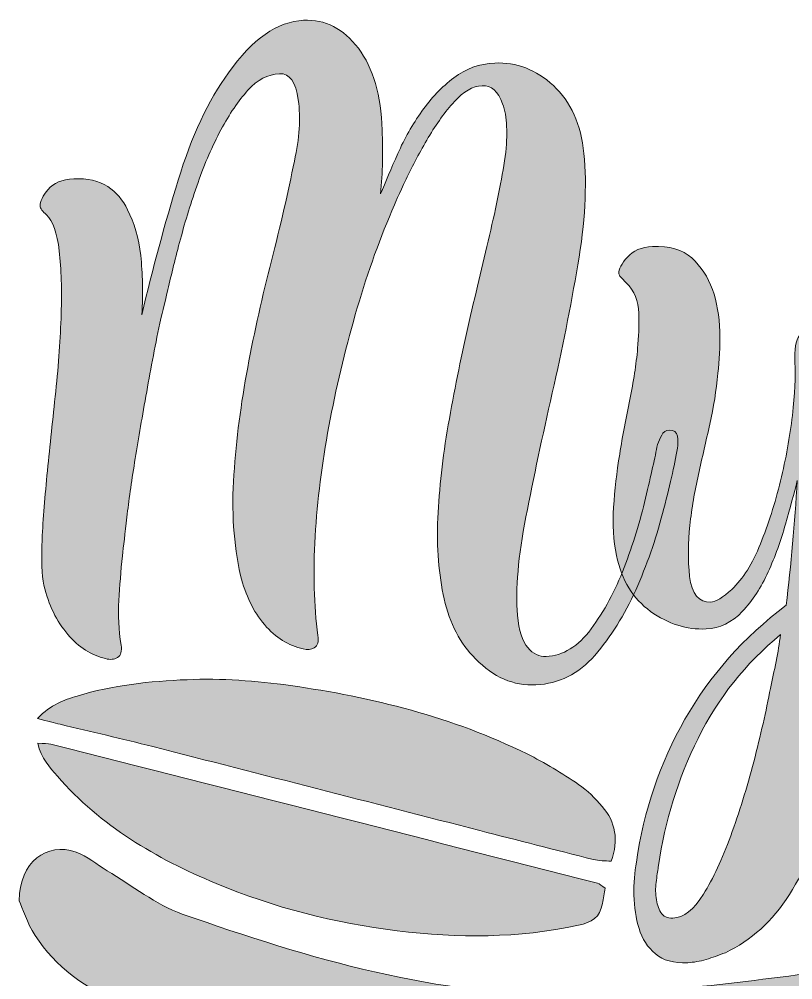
# Model space of a CAD drawing. Header units: inches. Extents: x 0.89 to 5.1, y -5.61 to -0.4.
# Drawn here: x 0.939 to 2.128, y -1.95 to -0.473 of the extents above; entities that cross this region are included whole.
import ezdxf

# ---------------------------------------------------------------- set-up
doc = ezdxf.new("R2010")
doc.units = ezdxf.units.IN
doc.header["$MEASUREMENT"] = 0
doc.layers.add('Layer 1', color=7, linetype='Continuous')

# ---------------------------------------------------------------- blocks, each defined once
blk = doc.blocks.new('block 5')
at = {"layer": 'Layer 1', "true_color": 0xffffff}
h = blk.add_hatch(color=7, dxfattribs=at)
h.dxf.hatch_style = 2
edge = h.paths.add_edge_path()
edge.add_spline(control_points=[(1.8073, -0.6799), (1.8121, -0.7295), (1.809, -0.7866), (1.7979, -0.8512), (1.7868, -0.9158), (1.7737, -0.9814), (1.7586, -1.048), (1.7434, -1.1146), (1.7299, -1.1782), (1.7181, -1.2387), (1.7062, -1.2992), (1.7019, -1.3495), (1.705, -1.3897), (1.7074, -1.4133), (1.7126, -1.43), (1.7209, -1.4396), (1.7291, -1.4493), (1.7385, -1.4539), (1.7492, -1.4534), (1.7752, -1.4521), (1.7984, -1.4378), (1.8184, -1.4107), (1.8385, -1.3836), (1.8553, -1.3521), (1.869, -1.3164), (1.8827, -1.2807), (1.8938, -1.245), (1.9021, -1.2096), (1.9104, -1.1741), (1.9165, -1.1468), (1.9203, -1.1275), (1.9225, -1.1227), (1.9246, -1.1178), (1.9268, -1.1129), (1.9289, -1.1081), (1.9329, -1.1055), (1.9389, -1.1052), (1.946, -1.1049), (1.95, -1.108), (1.9509, -1.1144), (1.9518, -1.1209), (1.9518, -1.1272), (1.9509, -1.1331), (1.9463, -1.1595), (1.9387, -1.1929), (1.9282, -1.2332), (1.9177, -1.2736), (1.9039, -1.3129), (1.8868, -1.3512), (1.8697, -1.3895), (1.8487, -1.4229), (1.824, -1.4515), (1.7992, -1.48), (1.7691, -1.4952), (1.7335, -1.4969), (1.6991, -1.4986), (1.6681, -1.4853), (1.6406, -1.4569), (1.6168, -1.4332), (1.6007, -1.4025), (1.5924, -1.3648), (1.584, -1.3272), (1.5807, -1.2858), (1.5827, -1.2405), (1.5846, -1.1952), (1.5899, -1.1474), (1.5988, -1.097), (1.6076, -1.0467), (1.6176, -0.9968), (1.6288, -0.9475), (1.6401, -0.8983), (1.6511, -0.851), (1.662, -0.8059), (1.6728, -0.7608), (1.6809, -0.7203), (1.6863, -0.6844), (1.6905, -0.6497), (1.6892, -0.6227), (1.6823, -0.6034), (1.6754, -0.5842), (1.6648, -0.5749), (1.6506, -0.5756), (1.6364, -0.5763), (1.6222, -0.5844), (1.6081, -0.6), (1.594, -0.6155), (1.5806, -0.634), (1.568, -0.6554), (1.5554, -0.6769), (1.544, -0.6982), (1.5338, -0.7195), (1.5235, -0.7409), (1.5163, -0.757), (1.5121, -0.7679), (1.4907, -0.8177), (1.472, -0.8709), (1.4558, -0.9276), (1.4395, -0.9842), (1.426, -1.0414), (1.4152, -1.0989), (1.4044, -1.1565), (1.3974, -1.2131), (1.3941, -1.2685), (1.3909, -1.3239), (1.3922, -1.3747), (1.3981, -1.4208), (1.3997, -1.4302), (1.398, -1.4365), (1.3928, -1.4397), (1.3876, -1.443), (1.3819, -1.4435), (1.3759, -1.4415), (1.3531, -1.4367), (1.3332, -1.4243), (1.3161, -1.4043), (1.2991, -1.3844), (1.2869, -1.3591), (1.2794, -1.3286), (1.2687, -1.2804), (1.2652, -1.2288), (1.2691, -1.1739), (1.2729, -1.1191), (1.28, -1.064), (1.2904, -1.0088), (1.3007, -0.9537), (1.3129, -0.8989), (1.3269, -0.8448), (1.3408, -0.7906), (1.3526, -0.7395), (1.3621, -0.6914), (1.3699, -0.6566), (1.3719, -0.6253), (1.3682, -0.5975), (1.3644, -0.5698), (1.3548, -0.5563), (1.3394, -0.5571), (1.3216, -0.5579), (1.3054, -0.5665), (1.2907, -0.5826), (1.2761, -0.5988), (1.2622, -0.6191), (1.2492, -0.6435), (1.2361, -0.668), (1.2244, -0.695), (1.214, -0.7246), (1.2035, -0.7543), (1.1946, -0.7833), (1.187, -0.8115), (1.1795, -0.8399), (1.1731, -0.8657), (1.1677, -0.8892), (1.1623, -0.9126), (1.1581, -0.9298), (1.1551, -0.9406), (1.1474, -0.979), (1.1404, -1.0165), (1.1339, -1.0531), (1.1273, -1.0897), (1.1216, -1.1236), (1.1166, -1.1547), (1.1116, -1.1859), (1.1076, -1.214), (1.1047, -1.2391), (1.1018, -1.2642), (1.0995, -1.2839), (1.0978, -1.2983), (1.0954, -1.3222), (1.0936, -1.3451), (1.0923, -1.3672), (1.091, -1.3893), (1.0921, -1.4121), (1.0957, -1.4357), (1.0973, -1.4452), (1.0956, -1.4514), (1.0904, -1.4547), (1.0852, -1.4579), (1.079, -1.4585), (1.0717, -1.4565), (1.0501, -1.4516), (1.0308, -1.4392), (1.0137, -1.4192), (0.9967, -1.3993), (0.9845, -1.374), (0.977, -1.3435), (0.9739, -1.3282), (0.973, -1.3047), (0.9744, -1.2732), (0.9758, -1.2416), (0.9786, -1.2064), (0.9826, -1.1676), (0.9866, -1.1287), (0.9908, -1.0881), (0.9953, -1.0457), (0.9997, -1.0033), (1.0025, -0.9636), (1.0037, -0.9267), (1.0048, -0.8898), (1.0039, -0.8574), (1.0007, -0.8297), (0.9975, -0.8019), (0.991, -0.7835), (0.981, -0.7744), (0.9748, -0.7688), (0.9716, -0.7642), (0.9714, -0.7607), (0.9711, -0.7535), (0.9751, -0.7451), (0.9835, -0.7351), (0.992, -0.7252), (1.0051, -0.7198), (1.0229, -0.7189), (1.0442, -0.7178), (1.0616, -0.7218), (1.0752, -0.7306), (1.0887, -0.7394), (1.0987, -0.7514), (1.1055, -0.7665), (1.1159, -0.7862), (1.1227, -0.8097), (1.1259, -0.8368), (1.129, -0.864), (1.1296, -0.8943), (1.1277, -0.9277), (1.1444, -0.8567), (1.1629, -0.7878), (1.1835, -0.7208), (1.2039, -0.6538), (1.2297, -0.5987), (1.2609, -0.5556), (1.2976, -0.5038), (1.336, -0.477), (1.3764, -0.475), (1.4096, -0.4733), (1.4376, -0.4877), (1.4605, -0.5181), (1.4834, -0.5485), (1.4956, -0.5904), (1.497, -0.6438), (1.4978, -0.6604), (1.498, -0.6767), (1.4977, -0.6928), (1.4973, -0.7089), (1.4963, -0.7253), (1.4947, -0.742), (1.5022, -0.7238), (1.5109, -0.7031), (1.5211, -0.68), (1.5313, -0.657), (1.5436, -0.6352), (1.558, -0.6149), (1.5724, -0.5946), (1.5889, -0.5774), (1.6072, -0.5635), (1.6255, -0.5495), (1.6465, -0.5419), (1.6703, -0.5407), (1.7035, -0.5391), (1.7335, -0.5507), (1.7603, -0.5755), (1.787, -0.6002), (1.8027, -0.635), (1.8073, -0.6799)], knot_values=[0, 0, 0, 0, 1, 1, 1, 2, 2, 2, 3, 3, 3, 4, 4, 4, 5, 5, 5, 6, 6, 6, 7, 7, 7, 8, 8, 8, 9, 9, 9, 10, 10, 10, 11, 11, 11, 12, 12, 12, 13, 13, 13, 14, 14, 14, 15, 15, 15, 16, 16, 16, 17, 17, 17, 18, 18, 18, 19, 19, 19, 20, 20, 20, 21, 21, 21, 22, 22, 22, 23, 23, 23, 24, 24, 24, 25, 25, 25, 26, 26, 26, 27, 27, 27, 28, 28, 28, 29, 29, 29, 30, 30, 30, 31, 31, 31, 32, 32, 32, 33, 33, 33, 34, 34, 34, 35, 35, 35, 36, 36, 36, 37, 37, 37, 38, 38, 38, 39, 39, 39, 40, 40, 40, 41, 41, 41, 42, 42, 42, 43, 43, 43, 44, 44, 44, 45, 45, 45, 46, 46, 46, 47, 47, 47, 48, 48, 48, 49, 49, 49, 50, 50, 50, 51, 51, 51, 52, 52, 52, 53, 53, 53, 54, 54, 54, 55, 55, 55, 56, 56, 56, 57, 57, 57, 58, 58, 58, 59, 59, 59, 60, 60, 60, 61, 61, 61, 62, 62, 62, 63, 63, 63, 64, 64, 64, 65, 65, 65, 66, 66, 66, 67, 67, 67, 68, 68, 68, 69, 69, 69, 70, 70, 70, 71, 71, 71, 72, 72, 72, 73, 73, 73, 74, 74, 74, 75, 75, 75, 76, 76, 76, 77, 77, 77, 78, 78, 78, 79, 79, 79, 80, 80, 80, 81, 81, 81, 82, 82, 82, 83, 83, 83, 84, 84, 84, 85, 85, 85, 86, 86, 86, 87, 87, 87, 87], degree=3, periodic=1)
h = blk.add_hatch(color=7, dxfattribs=at)
h.dxf.hatch_style = 2
edge = h.paths.add_edge_path()
edge.add_spline(control_points=[(1.861, -0.8648), (1.8606, -0.8576), (1.865, -0.8491), (1.874, -0.8392), (1.883, -0.8292), (1.8958, -0.8238), (1.9124, -0.823), (1.9385, -0.8217), (1.9587, -0.8276), (1.973, -0.8405), (1.9873, -0.8535), (1.9979, -0.8696), (2.0048, -0.8889), (2.0117, -0.9081), (2.0155, -0.9297), (2.016, -0.9534), (2.0166, -0.9772), (2.0156, -0.9986), (2.013, -1.0178), (2.0107, -1.044), (2.0066, -1.0701), (2.0008, -1.0959), (1.9949, -1.1218), (1.9891, -1.1476), (1.9832, -1.1735), (1.9773, -1.1993), (1.973, -1.2254), (1.9701, -1.2517), (1.9673, -1.278), (1.9671, -1.3041), (1.9696, -1.3302), (1.9733, -1.3573), (1.984, -1.3704), (2.0018, -1.3696), (2.0101, -1.3691), (2.0211, -1.3627), (2.0347, -1.3501), (2.0518, -1.3338), (2.0663, -1.3105), (2.0785, -1.2802), (2.0907, -1.2499), (2.101, -1.2176), (2.1094, -1.1833), (2.1178, -1.149), (2.1239, -1.1154), (2.1276, -1.0825), (2.1313, -1.0497), (2.1327, -1.0225), (2.1316, -1.0012), (2.1306, -0.981), (2.1329, -0.9672), (2.1385, -0.9598), (2.1441, -0.9524), (2.1534, -0.9484), (2.1664, -0.9478), (2.1795, -0.9471), (2.1889, -0.9517), (2.1948, -0.9615), (2.2006, -0.9714), (2.2051, -0.9845), (2.2083, -1.001), (2.2122, -1.0317), (2.2165, -1.0716), (2.2213, -1.1207), (2.2261, -1.1698), (2.2288, -1.2241), (2.2294, -1.2835), (2.2565, -1.256), (2.2772, -1.2291), (2.2914, -1.2028), (2.3055, -1.1766), (2.3164, -1.1448), (2.3241, -1.1076), (2.3257, -1.0921), (2.3319, -1.0847), (2.3426, -1.0853), (2.3534, -1.086), (2.3573, -1.0941), (2.3545, -1.1096), (2.3437, -1.1554), (2.3293, -1.1944), (2.3113, -1.2268), (2.2933, -1.2592), (2.266, -1.2918), (2.2296, -1.3245), (2.229, -1.384), (2.2254, -1.4444), (2.2189, -1.506), (2.2125, -1.5675), (2.2013, -1.6248), (2.1855, -1.6779), (2.1697, -1.731), (2.1488, -1.7781), (2.123, -1.8192), (2.097, -1.8603), (2.0643, -1.8901), (2.0248, -1.9087), (2.0143, -1.9128), (2.0044, -1.9163), (1.995, -1.9191), (1.9857, -1.9219), (1.9762, -1.9236), (1.9668, -1.9241), (1.9454, -1.9251), (1.9288, -1.9206), (1.9171, -1.9105), (1.9052, -1.9004), (1.8969, -1.8874), (1.8919, -1.8716), (1.887, -1.8558), (1.8844, -1.8387), (1.8841, -1.8203), (1.8837, -1.8019), (1.885, -1.7849), (1.8878, -1.7693), (1.8993, -1.6902), (1.9242, -1.6171), (1.9625, -1.5498), (2.0008, -1.4826), (2.0526, -1.4241), (2.118, -1.3745), (2.1256, -1.3124), (2.1314, -1.2485), (2.1352, -1.1829), (2.1302, -1.2022), (2.1242, -1.2244), (2.1171, -1.2498), (2.1101, -1.2751), (2.1011, -1.2996), (2.0905, -1.3233), (2.0797, -1.347), (2.0665, -1.3673), (2.0507, -1.3841), (2.0348, -1.4009), (2.0163, -1.4099), (1.9949, -1.4109), (1.9653, -1.4124), (1.9369, -1.4034), (1.9098, -1.3839), (1.8827, -1.3645), (1.8652, -1.3359), (1.8574, -1.2982), (1.8527, -1.2747), (1.8512, -1.2498), (1.8528, -1.2236), (1.8545, -1.1974), (1.8576, -1.1702), (1.8622, -1.142), (1.8667, -1.1138), (1.8719, -1.0859), (1.8777, -1.0583), (1.8834, -1.0307), (1.8875, -1.0043), (1.8898, -0.9792), (1.8914, -0.9625), (1.892, -0.9447), (1.8916, -0.9256), (1.8913, -0.9067), (1.8848, -0.8909), (1.8724, -0.8785), (1.8649, -0.8717), (1.8611, -0.8671), (1.861, -0.8648)], knot_values=[0, 0, 0, 0, 1, 1, 1, 2, 2, 2, 3, 3, 3, 4, 4, 4, 5, 5, 5, 6, 6, 6, 7, 7, 7, 8, 8, 8, 9, 9, 9, 10, 10, 10, 11, 11, 11, 12, 12, 12, 13, 13, 13, 14, 14, 14, 15, 15, 15, 16, 16, 16, 17, 17, 17, 18, 18, 18, 19, 19, 19, 20, 20, 20, 21, 21, 21, 22, 22, 22, 23, 23, 23, 24, 24, 24, 25, 25, 25, 26, 26, 26, 27, 27, 27, 28, 28, 28, 29, 29, 29, 30, 30, 30, 31, 31, 31, 32, 32, 32, 33, 33, 33, 34, 34, 34, 35, 35, 35, 36, 36, 36, 37, 37, 37, 38, 38, 38, 39, 39, 39, 40, 40, 40, 41, 41, 41, 42, 42, 42, 43, 43, 43, 44, 44, 44, 45, 45, 45, 46, 46, 46, 47, 47, 47, 48, 48, 48, 49, 49, 49, 50, 50, 50, 51, 51, 51, 52, 52, 52, 53, 53, 53, 54, 54, 54, 54], degree=3, periodic=1)
edge = h.paths.add_edge_path()
edge.add_spline(control_points=[(1.9219, -1.7747), (1.921, -1.7807), (1.9199, -1.7882), (1.9186, -1.7972), (1.9172, -1.8061), (1.9171, -1.8151), (1.9181, -1.824), (1.9191, -1.8328), (1.9216, -1.8404), (1.9255, -1.8468), (1.9294, -1.8531), (1.9355, -1.8561), (1.9438, -1.8557), (1.9604, -1.8549), (1.9761, -1.8425), (1.991, -1.8186), (2.0058, -1.7947), (2.0198, -1.7648), (2.0329, -1.7291), (2.046, -1.6934), (2.0578, -1.6554), (2.0683, -1.6151), (2.0788, -1.5747), (2.0873, -1.5371), (2.094, -1.5023), (2.0969, -1.4891), (2.0998, -1.4753), (2.1026, -1.4609), (2.1055, -1.4465), (2.1077, -1.4327), (2.1095, -1.4195), (2.0558, -1.4638), (2.0135, -1.517), (1.9827, -1.5792), (1.9519, -1.6413), (1.9316, -1.7065), (1.9219, -1.7747)], knot_values=[0, 0, 0, 0, 1, 1, 1, 2, 2, 2, 3, 3, 3, 4, 4, 4, 5, 5, 5, 6, 6, 6, 7, 7, 7, 8, 8, 8, 9, 9, 9, 10, 10, 10, 11, 11, 11, 12, 12, 12, 12], degree=3, periodic=1)
at = {"layer": 'Layer 1', "lineweight": 0}
for points, knots in [([(1.8073, -0.6799), (1.8121, -0.7295), (1.809, -0.7866), (1.7979, -0.8512), (1.7868, -0.9158), (1.7737, -0.9814), (1.7586, -1.048), (1.7434, -1.1146), (1.7299, -1.1782), (1.7181, -1.2387), (1.7062, -1.2992), (1.7019, -1.3495), (1.705, -1.3897), (1.7074, -1.4133), (1.7126, -1.43), (1.7209, -1.4396), (1.7291, -1.4493), (1.7385, -1.4539), (1.7492, -1.4534), (1.7752, -1.4521), (1.7984, -1.4378), (1.8184, -1.4107), (1.8385, -1.3836), (1.8553, -1.3521), (1.869, -1.3164), (1.8827, -1.2807), (1.8938, -1.245), (1.9021, -1.2096), (1.9104, -1.1741), (1.9165, -1.1468), (1.9203, -1.1275), (1.9225, -1.1227), (1.9246, -1.1178), (1.9268, -1.1129), (1.9289, -1.1081), (1.9329, -1.1055), (1.9389, -1.1052), (1.946, -1.1049), (1.95, -1.108), (1.9509, -1.1144), (1.9518, -1.1209), (1.9518, -1.1272), (1.9509, -1.1331), (1.9463, -1.1595), (1.9387, -1.1929), (1.9282, -1.2332), (1.9177, -1.2736), (1.9039, -1.3129), (1.8868, -1.3512), (1.8697, -1.3895), (1.8487, -1.4229), (1.824, -1.4515), (1.7992, -1.48), (1.7691, -1.4952), (1.7335, -1.4969), (1.6991, -1.4986), (1.6681, -1.4853), (1.6406, -1.4569), (1.6168, -1.4332), (1.6007, -1.4025), (1.5924, -1.3648), (1.584, -1.3272), (1.5807, -1.2858), (1.5827, -1.2405), (1.5846, -1.1952), (1.5899, -1.1474), (1.5988, -1.097), (1.6076, -1.0467), (1.6176, -0.9968), (1.6288, -0.9475), (1.6401, -0.8983), (1.6511, -0.851), (1.662, -0.8059), (1.6728, -0.7608), (1.6809, -0.7203), (1.6863, -0.6844), (1.6905, -0.6497), (1.6892, -0.6227), (1.6823, -0.6034), (1.6754, -0.5842), (1.6648, -0.5749), (1.6506, -0.5756), (1.6364, -0.5763), (1.6222, -0.5844), (1.6081, -0.6), (1.594, -0.6155), (1.5806, -0.634), (1.568, -0.6554), (1.5554, -0.6769), (1.544, -0.6982), (1.5338, -0.7195), (1.5235, -0.7409), (1.5163, -0.757), (1.5121, -0.7679), (1.4907, -0.8177), (1.472, -0.8709), (1.4558, -0.9276), (1.4395, -0.9842), (1.426, -1.0414), (1.4152, -1.0989), (1.4044, -1.1565), (1.3974, -1.2131), (1.3941, -1.2685), (1.3909, -1.3239), (1.3922, -1.3747), (1.3981, -1.4208), (1.3997, -1.4302), (1.398, -1.4365), (1.3928, -1.4397), (1.3876, -1.443), (1.3819, -1.4435), (1.3759, -1.4415), (1.3531, -1.4367), (1.3332, -1.4243), (1.3161, -1.4043), (1.2991, -1.3844), (1.2869, -1.3591), (1.2794, -1.3286), (1.2687, -1.2804), (1.2652, -1.2288), (1.2691, -1.1739), (1.2729, -1.1191), (1.28, -1.064), (1.2904, -1.0088), (1.3007, -0.9537), (1.3129, -0.8989), (1.3269, -0.8448), (1.3408, -0.7906), (1.3526, -0.7395), (1.3621, -0.6914), (1.3699, -0.6566), (1.3719, -0.6253), (1.3682, -0.5975), (1.3644, -0.5698), (1.3548, -0.5563), (1.3394, -0.5571), (1.3216, -0.5579), (1.3054, -0.5665), (1.2907, -0.5826), (1.2761, -0.5988), (1.2622, -0.6191), (1.2492, -0.6435), (1.2361, -0.668), (1.2244, -0.695), (1.214, -0.7246), (1.2035, -0.7543), (1.1946, -0.7833), (1.187, -0.8115), (1.1795, -0.8399), (1.1731, -0.8657), (1.1677, -0.8892), (1.1623, -0.9126), (1.1581, -0.9298), (1.1551, -0.9406), (1.1474, -0.979), (1.1404, -1.0165), (1.1339, -1.0531), (1.1273, -1.0897), (1.1216, -1.1236), (1.1166, -1.1547), (1.1116, -1.1859), (1.1076, -1.214), (1.1047, -1.2391), (1.1018, -1.2642), (1.0995, -1.2839), (1.0978, -1.2983), (1.0954, -1.3222), (1.0936, -1.3451), (1.0923, -1.3672), (1.091, -1.3893), (1.0921, -1.4121), (1.0957, -1.4357), (1.0973, -1.4452), (1.0956, -1.4514), (1.0904, -1.4547), (1.0852, -1.4579), (1.079, -1.4585), (1.0717, -1.4565), (1.0501, -1.4516), (1.0308, -1.4392), (1.0137, -1.4192), (0.9967, -1.3993), (0.9845, -1.374), (0.977, -1.3435), (0.9739, -1.3282), (0.973, -1.3047), (0.9744, -1.2732), (0.9758, -1.2416), (0.9786, -1.2064), (0.9826, -1.1676), (0.9866, -1.1287), (0.9908, -1.0881), (0.9953, -1.0457), (0.9997, -1.0033), (1.0025, -0.9636), (1.0037, -0.9267), (1.0048, -0.8898), (1.0039, -0.8574), (1.0007, -0.8297), (0.9975, -0.8019), (0.991, -0.7835), (0.981, -0.7744), (0.9748, -0.7688), (0.9716, -0.7642), (0.9714, -0.7607), (0.9711, -0.7535), (0.9751, -0.7451), (0.9835, -0.7351), (0.992, -0.7252), (1.0051, -0.7198), (1.0229, -0.7189), (1.0442, -0.7178), (1.0616, -0.7218), (1.0752, -0.7306), (1.0887, -0.7394), (1.0987, -0.7514), (1.1055, -0.7665), (1.1159, -0.7862), (1.1227, -0.8097), (1.1259, -0.8368), (1.129, -0.864), (1.1296, -0.8943), (1.1277, -0.9277), (1.1444, -0.8567), (1.1629, -0.7878), (1.1835, -0.7208), (1.2039, -0.6538), (1.2297, -0.5987), (1.2609, -0.5556), (1.2976, -0.5038), (1.336, -0.477), (1.3764, -0.475), (1.4096, -0.4733), (1.4376, -0.4877), (1.4605, -0.5181), (1.4834, -0.5485), (1.4956, -0.5904), (1.497, -0.6438), (1.4978, -0.6604), (1.498, -0.6767), (1.4977, -0.6928), (1.4973, -0.7089), (1.4963, -0.7253), (1.4947, -0.742), (1.5022, -0.7238), (1.5109, -0.7031), (1.5211, -0.68), (1.5313, -0.657), (1.5436, -0.6352), (1.558, -0.6149), (1.5724, -0.5946), (1.5889, -0.5774), (1.6072, -0.5635), (1.6255, -0.5495), (1.6465, -0.5419), (1.6703, -0.5407), (1.7035, -0.5391), (1.7335, -0.5507), (1.7603, -0.5755), (1.787, -0.6002), (1.8027, -0.635), (1.8073, -0.6799)], [0, 0, 0, 0, 1, 1, 1, 2, 2, 2, 3, 3, 3, 4, 4, 4, 5, 5, 5, 6, 6, 6, 7, 7, 7, 8, 8, 8, 9, 9, 9, 10, 10, 10, 11, 11, 11, 12, 12, 12, 13, 13, 13, 14, 14, 14, 15, 15, 15, 16, 16, 16, 17, 17, 17, 18, 18, 18, 19, 19, 19, 20, 20, 20, 21, 21, 21, 22, 22, 22, 23, 23, 23, 24, 24, 24, 25, 25, 25, 26, 26, 26, 27, 27, 27, 28, 28, 28, 29, 29, 29, 30, 30, 30, 31, 31, 31, 32, 32, 32, 33, 33, 33, 34, 34, 34, 35, 35, 35, 36, 36, 36, 37, 37, 37, 38, 38, 38, 39, 39, 39, 40, 40, 40, 41, 41, 41, 42, 42, 42, 43, 43, 43, 44, 44, 44, 45, 45, 45, 46, 46, 46, 47, 47, 47, 48, 48, 48, 49, 49, 49, 50, 50, 50, 51, 51, 51, 52, 52, 52, 53, 53, 53, 54, 54, 54, 55, 55, 55, 56, 56, 56, 57, 57, 57, 58, 58, 58, 59, 59, 59, 60, 60, 60, 61, 61, 61, 62, 62, 62, 63, 63, 63, 64, 64, 64, 65, 65, 65, 66, 66, 66, 67, 67, 67, 68, 68, 68, 69, 69, 69, 70, 70, 70, 71, 71, 71, 72, 72, 72, 73, 73, 73, 74, 74, 74, 75, 75, 75, 76, 76, 76, 77, 77, 77, 78, 78, 78, 79, 79, 79, 80, 80, 80, 81, 81, 81, 82, 82, 82, 83, 83, 83, 84, 84, 84, 85, 85, 85, 86, 86, 86, 87, 87, 87, 87]), ([(1.861, -0.8648), (1.8606, -0.8576), (1.865, -0.8491), (1.874, -0.8392), (1.883, -0.8292), (1.8958, -0.8238), (1.9124, -0.823), (1.9385, -0.8217), (1.9587, -0.8276), (1.973, -0.8405), (1.9873, -0.8535), (1.9979, -0.8696), (2.0048, -0.8889), (2.0117, -0.9081), (2.0155, -0.9297), (2.016, -0.9534), (2.0166, -0.9772), (2.0156, -0.9986), (2.013, -1.0178), (2.0107, -1.044), (2.0066, -1.0701), (2.0008, -1.0959), (1.9949, -1.1218), (1.9891, -1.1476), (1.9832, -1.1735), (1.9773, -1.1993), (1.973, -1.2254), (1.9701, -1.2517), (1.9673, -1.278), (1.9671, -1.3041), (1.9696, -1.3302), (1.9733, -1.3573), (1.984, -1.3704), (2.0018, -1.3696), (2.0101, -1.3691), (2.0211, -1.3627), (2.0347, -1.3501), (2.0518, -1.3338), (2.0663, -1.3105), (2.0785, -1.2802), (2.0907, -1.2499), (2.101, -1.2176), (2.1094, -1.1833), (2.1178, -1.149), (2.1239, -1.1154), (2.1276, -1.0825), (2.1313, -1.0497), (2.1327, -1.0225), (2.1316, -1.0012), (2.1306, -0.981), (2.1329, -0.9672), (2.1385, -0.9598), (2.1441, -0.9524), (2.1534, -0.9484), (2.1664, -0.9478), (2.1795, -0.9471), (2.1889, -0.9517), (2.1948, -0.9615), (2.2006, -0.9714), (2.2051, -0.9845), (2.2083, -1.001), (2.2122, -1.0317), (2.2165, -1.0716), (2.2213, -1.1207), (2.2261, -1.1698), (2.2288, -1.2241), (2.2294, -1.2835), (2.2565, -1.256), (2.2772, -1.2291), (2.2914, -1.2028), (2.3055, -1.1766), (2.3164, -1.1448), (2.3241, -1.1076), (2.3257, -1.0921), (2.3319, -1.0847), (2.3426, -1.0853), (2.3534, -1.086), (2.3573, -1.0941), (2.3545, -1.1096), (2.3437, -1.1554), (2.3293, -1.1944), (2.3113, -1.2268), (2.2933, -1.2592), (2.266, -1.2918), (2.2296, -1.3245), (2.229, -1.384), (2.2254, -1.4444), (2.2189, -1.506), (2.2125, -1.5675), (2.2013, -1.6248), (2.1855, -1.6779), (2.1697, -1.731), (2.1488, -1.7781), (2.123, -1.8192), (2.097, -1.8603), (2.0643, -1.8901), (2.0248, -1.9087), (2.0143, -1.9128), (2.0044, -1.9163), (1.995, -1.9191), (1.9857, -1.9219), (1.9762, -1.9236), (1.9668, -1.9241), (1.9454, -1.9251), (1.9288, -1.9206), (1.9171, -1.9105), (1.9052, -1.9004), (1.8969, -1.8874), (1.8919, -1.8716), (1.887, -1.8558), (1.8844, -1.8387), (1.8841, -1.8203), (1.8837, -1.8019), (1.885, -1.7849), (1.8878, -1.7693), (1.8993, -1.6902), (1.9242, -1.6171), (1.9625, -1.5498), (2.0008, -1.4826), (2.0526, -1.4241), (2.118, -1.3745), (2.1256, -1.3124), (2.1314, -1.2485), (2.1352, -1.1829), (2.1302, -1.2022), (2.1242, -1.2244), (2.1171, -1.2498), (2.1101, -1.2751), (2.1011, -1.2996), (2.0905, -1.3233), (2.0797, -1.347), (2.0665, -1.3673), (2.0507, -1.3841), (2.0348, -1.4009), (2.0163, -1.4099), (1.9949, -1.4109), (1.9653, -1.4124), (1.9369, -1.4034), (1.9098, -1.3839), (1.8827, -1.3645), (1.8652, -1.3359), (1.8574, -1.2982), (1.8527, -1.2747), (1.8512, -1.2498), (1.8528, -1.2236), (1.8545, -1.1974), (1.8576, -1.1702), (1.8622, -1.142), (1.8667, -1.1138), (1.8719, -1.0859), (1.8777, -1.0583), (1.8834, -1.0307), (1.8875, -1.0043), (1.8898, -0.9792), (1.8914, -0.9625), (1.892, -0.9447), (1.8916, -0.9256), (1.8913, -0.9067), (1.8848, -0.8909), (1.8724, -0.8785), (1.8649, -0.8717), (1.8611, -0.8671), (1.861, -0.8648)], [0, 0, 0, 0, 1, 1, 1, 2, 2, 2, 3, 3, 3, 4, 4, 4, 5, 5, 5, 6, 6, 6, 7, 7, 7, 8, 8, 8, 9, 9, 9, 10, 10, 10, 11, 11, 11, 12, 12, 12, 13, 13, 13, 14, 14, 14, 15, 15, 15, 16, 16, 16, 17, 17, 17, 18, 18, 18, 19, 19, 19, 20, 20, 20, 21, 21, 21, 22, 22, 22, 23, 23, 23, 24, 24, 24, 25, 25, 25, 26, 26, 26, 27, 27, 27, 28, 28, 28, 29, 29, 29, 30, 30, 30, 31, 31, 31, 32, 32, 32, 33, 33, 33, 34, 34, 34, 35, 35, 35, 36, 36, 36, 37, 37, 37, 38, 38, 38, 39, 39, 39, 40, 40, 40, 41, 41, 41, 42, 42, 42, 43, 43, 43, 44, 44, 44, 45, 45, 45, 46, 46, 46, 47, 47, 47, 48, 48, 48, 49, 49, 49, 50, 50, 50, 51, 51, 51, 52, 52, 52, 53, 53, 53, 54, 54, 54, 54]), ([(1.9219, -1.7747), (1.921, -1.7807), (1.9199, -1.7882), (1.9186, -1.7972), (1.9172, -1.8061), (1.9171, -1.8151), (1.9181, -1.824), (1.9191, -1.8328), (1.9216, -1.8404), (1.9255, -1.8468), (1.9294, -1.8531), (1.9355, -1.8561), (1.9438, -1.8557), (1.9604, -1.8549), (1.9761, -1.8425), (1.991, -1.8186), (2.0058, -1.7947), (2.0198, -1.7648), (2.0329, -1.7291), (2.046, -1.6934), (2.0578, -1.6554), (2.0683, -1.6151), (2.0788, -1.5747), (2.0873, -1.5371), (2.094, -1.5023), (2.0969, -1.4891), (2.0998, -1.4753), (2.1026, -1.4609), (2.1055, -1.4465), (2.1077, -1.4327), (2.1095, -1.4195), (2.0558, -1.4638), (2.0135, -1.517), (1.9827, -1.5792), (1.9519, -1.6413), (1.9316, -1.7065), (1.9219, -1.7747)], [0, 0, 0, 0, 1, 1, 1, 2, 2, 2, 3, 3, 3, 4, 4, 4, 5, 5, 5, 6, 6, 6, 7, 7, 7, 8, 8, 8, 9, 9, 9, 10, 10, 10, 11, 11, 11, 12, 12, 12, 12])]:
    blk.add_open_spline(points, degree=3, knots=knots, dxfattribs=at)
blk = doc.blocks.new('block 8')
at = {"layer": 'Layer 1', "true_color": 0xffffff}
h = blk.add_hatch(color=7, dxfattribs=at)
h.dxf.hatch_style = 2
edge = h.paths.add_edge_path()
edge.add_spline(control_points=[(0.9392, -1.8288), (0.9397, -1.7691), (0.9812, -1.7382), (1.0267, -1.7541), (1.0438, -1.76), (1.0584, -1.7731), (1.0744, -1.7826), (1.1127, -1.8054), (1.1487, -1.8348), (1.1899, -1.8493), (1.3845, -1.9176), (1.583, -1.9769), (1.7909, -1.9733), (1.9323, -1.9708), (2.0738, -1.9511), (2.2144, -1.9323), (2.684, -1.8693), (3.1378, -1.7396), (3.591, -1.6058), (3.8789, -1.5207), (4.1746, -1.4762), (4.476, -1.48), (4.6521, -1.4822), (4.7978, -1.5588), (4.9284, -1.6697), (4.9433, -1.6823), (4.9604, -1.6985), (4.9646, -1.7158), (4.9694, -1.7363), (4.9674, -1.7633), (4.9572, -1.7812), (4.9437, -1.8049), (4.9156, -1.8073), (4.8905, -1.7957), (4.876, -1.7891), (4.8623, -1.7795), (4.8504, -1.7688), (4.7229, -1.6546), (4.5742, -1.6003), (4.4027, -1.603), (4.0963, -1.6079), (3.7989, -1.6594), (3.507, -1.7539), (3.1562, -1.8675), (2.8019, -1.9715), (2.4384, -2.037), (2.2498, -2.071), (2.0589, -2.0953), (1.868, -2.1125), (1.6001, -2.1366), (1.3419, -2.0863), (1.0933, -1.9852), (1.0401, -1.9635), (0.9951, -1.9305), (0.9636, -1.8821), (0.9511, -1.8628), (0.9442, -1.8399), (0.9392, -1.8288)], knot_values=[0, 0, 0, 0, 1, 1, 1, 2, 2, 2, 3, 3, 3, 4, 4, 4, 5, 5, 5, 6, 6, 6, 7, 7, 7, 8, 8, 8, 9, 9, 9, 10, 10, 10, 11, 11, 11, 12, 12, 12, 13, 13, 13, 14, 14, 14, 15, 15, 15, 16, 16, 16, 17, 17, 17, 18, 18, 18, 19, 19, 19, 19], degree=3, periodic=1)
at = {"layer": 'Layer 1', "lineweight": 0}
blk.add_open_spline([(0.9392, -1.8288), (0.9397, -1.7691), (0.9812, -1.7382), (1.0267, -1.7541), (1.0438, -1.76), (1.0584, -1.7731), (1.0744, -1.7826), (1.1127, -1.8054), (1.1487, -1.8348), (1.1899, -1.8493), (1.3845, -1.9176), (1.583, -1.9769), (1.7909, -1.9733), (1.9323, -1.9708), (2.0738, -1.9511), (2.2144, -1.9323), (2.684, -1.8693), (3.1378, -1.7396), (3.591, -1.6058), (3.8789, -1.5207), (4.1746, -1.4762), (4.476, -1.48), (4.6521, -1.4822), (4.7978, -1.5588), (4.9284, -1.6697), (4.9433, -1.6823), (4.9604, -1.6985), (4.9646, -1.7158), (4.9694, -1.7363), (4.9674, -1.7633), (4.9572, -1.7812), (4.9437, -1.8049), (4.9156, -1.8073), (4.8905, -1.7957), (4.876, -1.7891), (4.8623, -1.7795), (4.8504, -1.7688), (4.7229, -1.6546), (4.5742, -1.6003), (4.4027, -1.603), (4.0963, -1.6079), (3.7989, -1.6594), (3.507, -1.7539), (3.1562, -1.8675), (2.8019, -1.9715), (2.4384, -2.037), (2.2498, -2.071), (2.0589, -2.0953), (1.868, -2.1125), (1.6001, -2.1366), (1.3419, -2.0863), (1.0933, -1.9852), (1.0401, -1.9635), (0.9951, -1.9305), (0.9636, -1.8821), (0.9511, -1.8628), (0.9442, -1.8399), (0.9392, -1.8288)], degree=3, knots=[0, 0, 0, 0, 1, 1, 1, 2, 2, 2, 3, 3, 3, 4, 4, 4, 5, 5, 5, 6, 6, 6, 7, 7, 7, 8, 8, 8, 9, 9, 9, 10, 10, 10, 11, 11, 11, 12, 12, 12, 13, 13, 13, 14, 14, 14, 15, 15, 15, 16, 16, 16, 17, 17, 17, 18, 18, 18, 19, 19, 19, 19], dxfattribs=at)
blk = doc.blocks.new('block 11')
at = {"layer": 'Layer 1', "true_color": 0xffffff}
h = blk.add_hatch(color=7, dxfattribs=at)
h.dxf.hatch_style = 2
edge = h.paths.add_edge_path()
edge.add_spline(control_points=[(0.9672, -1.5486), (0.9884, -1.5266), (1.0082, -1.5203), (1.028, -1.5142), (1.0831, -1.4973), (1.1399, -1.4913), (1.1971, -1.4889), (1.2502, -1.4867), (1.303, -1.4905), (1.3556, -1.4979), (1.482, -1.5158), (1.6047, -1.5464), (1.7198, -1.6031), (1.7472, -1.6166), (1.7734, -1.6329), (1.7988, -1.6499), (1.8125, -1.659), (1.8246, -1.6712), (1.8354, -1.6838), (1.8558, -1.7078), (1.8613, -1.7353), (1.849, -1.7682), (1.8398, -1.7673), (1.8304, -1.7676), (1.8216, -1.7654), (1.7634, -1.7508), (1.7053, -1.7358), (1.6472, -1.7209), (1.4797, -1.6778), (1.3122, -1.6347), (1.1446, -1.5919), (1.0973, -1.5798), (1.0497, -1.569), (1.0022, -1.5575), (0.993, -1.5553), (0.9838, -1.5529), (0.9672, -1.5486)], knot_values=[0, 0, 0, 0, 1, 1, 1, 2, 2, 2, 3, 3, 3, 4, 4, 4, 5, 5, 5, 6, 6, 6, 7, 7, 7, 8, 8, 8, 9, 9, 9, 10, 10, 10, 11, 11, 11, 12, 12, 12, 12], degree=3, periodic=1)
h = blk.add_hatch(color=7, dxfattribs=at)
h.dxf.hatch_style = 2
edge = h.paths.add_edge_path()
edge.add_spline(control_points=[(0.9676, -1.5865), (0.9774, -1.5872), (0.9829, -1.5869), (0.9879, -1.5882), (1.268, -1.6592), (1.548, -1.7304), (1.8279, -1.8018), (1.8316, -1.8027), (1.8347, -1.8061), (1.8397, -1.8094), (1.8384, -1.8173), (1.837, -1.8252), (1.8357, -1.8332), (1.8323, -1.8542), (1.8192, -1.8622), (1.7989, -1.8666), (1.7063, -1.8866), (1.6139, -1.8864), (1.5202, -1.875), (1.4236, -1.8633), (1.331, -1.8394), (1.2417, -1.8022), (1.1493, -1.7638), (1.0645, -1.7139), (0.9978, -1.6372), (0.986, -1.6235), (0.9734, -1.6106), (0.9676, -1.5865)], knot_values=[0, 0, 0, 0, 1, 1, 1, 2, 2, 2, 3, 3, 3, 4, 4, 4, 5, 5, 5, 6, 6, 6, 7, 7, 7, 8, 8, 8, 9, 9, 9, 9], degree=3, periodic=1)
at = {"layer": 'Layer 1', "lineweight": 0}
for points, knots in [([(0.9672, -1.5486), (0.9884, -1.5266), (1.0082, -1.5203), (1.028, -1.5142), (1.0831, -1.4973), (1.1399, -1.4913), (1.1971, -1.4889), (1.2502, -1.4867), (1.303, -1.4905), (1.3556, -1.4979), (1.482, -1.5158), (1.6047, -1.5464), (1.7198, -1.6031), (1.7472, -1.6166), (1.7734, -1.6329), (1.7988, -1.6499), (1.8125, -1.659), (1.8246, -1.6712), (1.8354, -1.6838), (1.8558, -1.7078), (1.8613, -1.7353), (1.849, -1.7682), (1.8398, -1.7673), (1.8304, -1.7676), (1.8216, -1.7654), (1.7634, -1.7508), (1.7053, -1.7358), (1.6472, -1.7209), (1.4797, -1.6778), (1.3122, -1.6347), (1.1446, -1.5919), (1.0973, -1.5798), (1.0497, -1.569), (1.0022, -1.5575), (0.993, -1.5553), (0.9838, -1.5529), (0.9672, -1.5486)], [0, 0, 0, 0, 1, 1, 1, 2, 2, 2, 3, 3, 3, 4, 4, 4, 5, 5, 5, 6, 6, 6, 7, 7, 7, 8, 8, 8, 9, 9, 9, 10, 10, 10, 11, 11, 11, 12, 12, 12, 12]), ([(0.9676, -1.5865), (0.9774, -1.5872), (0.9829, -1.5869), (0.9879, -1.5882), (1.268, -1.6592), (1.548, -1.7304), (1.8279, -1.8018), (1.8316, -1.8027), (1.8347, -1.8061), (1.8397, -1.8094), (1.8384, -1.8173), (1.837, -1.8252), (1.8357, -1.8332), (1.8323, -1.8542), (1.8192, -1.8622), (1.7989, -1.8666), (1.7063, -1.8866), (1.6139, -1.8864), (1.5202, -1.875), (1.4236, -1.8633), (1.331, -1.8394), (1.2417, -1.8022), (1.1493, -1.7638), (1.0645, -1.7139), (0.9978, -1.6372), (0.986, -1.6235), (0.9734, -1.6106), (0.9676, -1.5865)], [0, 0, 0, 0, 1, 1, 1, 2, 2, 2, 3, 3, 3, 4, 4, 4, 5, 5, 5, 6, 6, 6, 7, 7, 7, 8, 8, 8, 9, 9, 9, 9])]:
    blk.add_open_spline(points, degree=3, knots=knots, dxfattribs=at)
blk = doc.blocks.new('block 3')
at = {"layer": 'Layer 1'}
for name in ['block 5', 'block 8', 'block 11']:
    blk.add_blockref(name, (0, 0), dxfattribs=at)

msp = doc.modelspace()

# ---------------------------------------------------------------- block references
at = {"layer": 'Layer 1'}
msp.add_blockref('block 3', (0, 0), dxfattribs=at)

doc.saveas('drawing.dxf')
